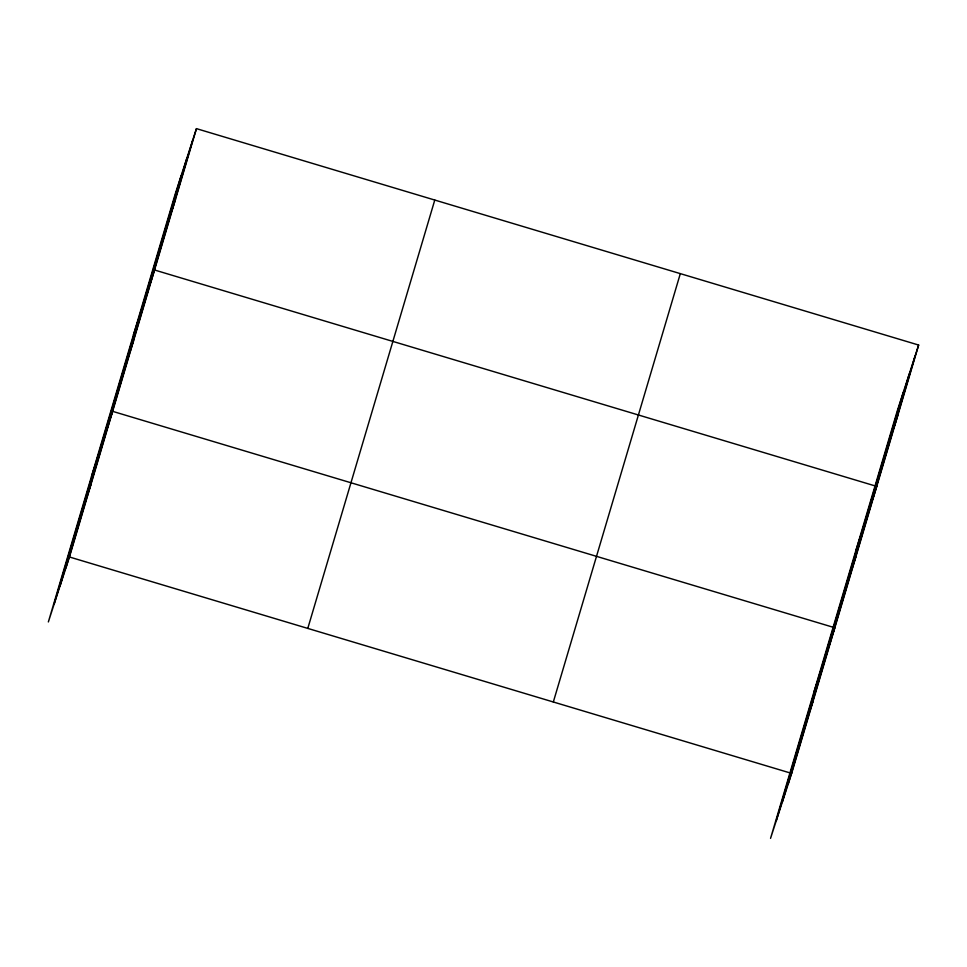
<?xml version="1.0" encoding="UTF-8"?>
<svg xmlns="http://www.w3.org/2000/svg" width="967" height="967" viewBox="0 0 967 967"><rect width="100%" height="100%" fill="white"/><g stroke="black" fill="none" stroke-linecap="round" stroke-linejoin="round"><path stroke-width="1.45" d="M54.128 604.157L181.131 175.813M60.087 585.833L187.078 157.488M65.865 568.04L192.856 139.695M196.458 128.635L175.341 193.593L48.35 621.95L69.455 556.992L196.458 128.635L918.65 345.05L791.659 773.407L770.542 838.365L897.545 410.008L918.65 345.05M307.784 628.405L434.775 200.06M553.329 701.982L680.321 273.637M776.332 820.572L903.323 392.215M782.279 802.247L909.282 373.891M788.057 784.455L915.06 356.11M171.908 210.371L175.498 199.323M133.434 334.957L154.539 269.998L876.743 486.401L855.638 551.359M130.001 351.722L133.591 340.674M91.527 476.308L112.631 411.35L834.835 627.764L813.731 692.723M87.453 495.225L91.043 484.177M894.1 426.785L897.69 415.725M852.193 568.137L855.783 557.089M809.657 711.639L813.247 700.579M69.455 556.992L791.659 773.407"/></g></svg>
